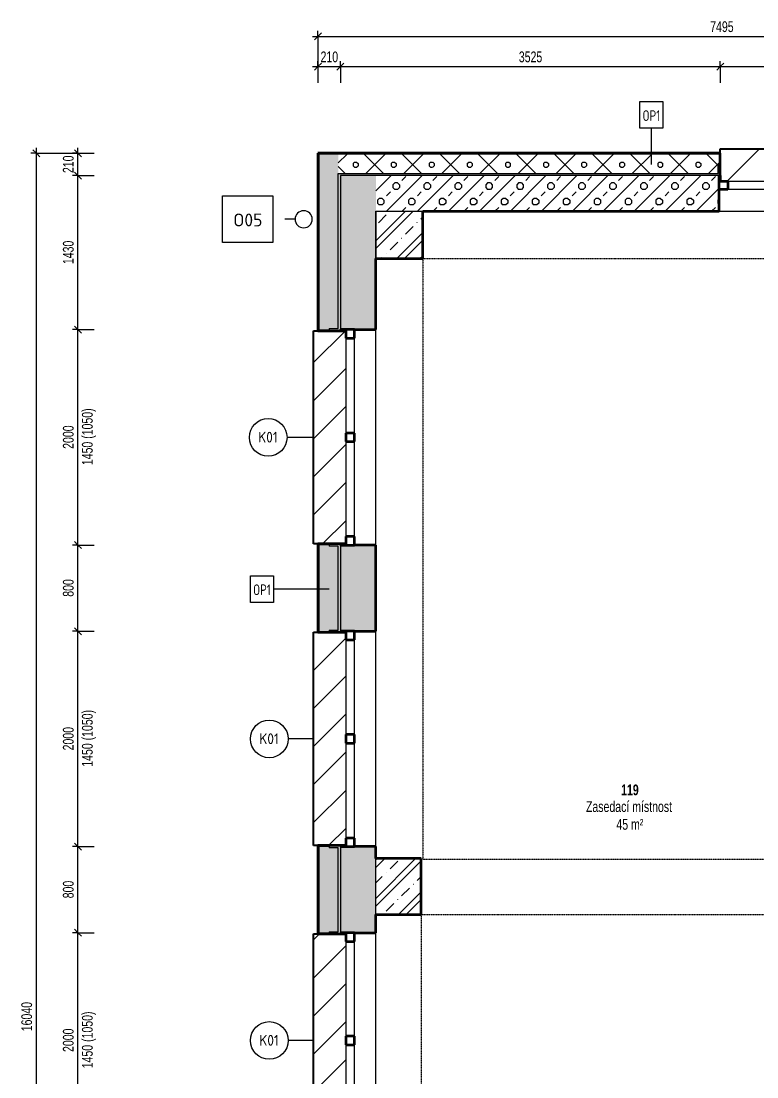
# Model space of a CAD drawing. Header units: millimetres. Extents: x -3281 to 232784, y -45352 to 20466.
# Drawn here: x -3281 to 3550, y -8470 to 1333 of the extents above; entities that cross this region are included whole.
import ezdxf

# ---------------------------------------------------------------- set-up
doc = ezdxf.new("R2010")
doc.units = ezdxf.units.MM
doc.linetypes.add('Dash dot dot', pattern=[5, 2, -1, 0, -1, 0, -1])
for name, color, linetype, lineweight in [('A-ANNO-DIMS', 211, 'Continuous', 9), ('A-ANNO-DIMS-50', 211, 'Continuous', 9), ('A-AREA-IDEN', 2, 'Continuous', 9), ('A-DETL', 90, 'Continuous', 13), ('A-DETL-THIN', 151, 'Continuous', 13), ('A-GENM', 13, 'Continuous', 13), ('A-GLAZ', 151, 'Continuous', 13), ('A-WALL', 113, 'Continuous', 13), ('A-WALL-IDEN', 211, 'Continuous', 9), ('E-POWR-CNDT-IDEN', 130, 'Continuous', 9), ('E-POWR-RISE', 130, 'Continuous', 13), ('Q-SPCQ', 91, 'Continuous', 13), ('Q-SPCQ-IDEN', 132, 'Continuous', 9)]:
    doc.layers.add(name, color=color, linetype=linetype, lineweight=lineweight)
doc.layers.add('A-WALL-PATT', color=111, linetype='Continuous')
doc.styles.add('Arial_1', font='arial.ttf', dxfattribs={"width": 0.7, "height": 100})
doc.styles.add('Arial_B', font='arialbd.ttf', dxfattribs={"width": 0.7, "height": 100})
doc.styles.add('ISOCPEUR', font='isocpeur.ttf', dxfattribs={"width": 0.75, "height": 100})
doc.styles.add('ISOCPEUR_1', font='isocpeur.ttf', dxfattribs={"width": 0.9, "height": 100})
doc.styles.add('ISOCPEUR_2', font='isocpeur.ttf', dxfattribs={"height": 119.0625})
doc.dimstyles.new('Vnitřní_-_průhledné_1', dxfattribs={"dimscale": 304.8, "dimtxt": 102.02594, "dimasz": 0.213255, "dimexe": 0.164042, "dimexo": 0.0625, "dimgap": 0.032808, "dimtad": 1, "dimdec": 0, "dimrnd": 5, "dimzin": 0, "dimdsep": 46, "dimtxsty": 'Arial_1', "dimblk1": 'OBLIQUE', "dimblk2": 'OBLIQUE', "dimsah": 1, "dimcen": 0.09, "dimdle": 0.164042, "dimazin": 0, "dimtfac": 1, "dimtdec": 4, "dimtix": 1, "dimtmove": 0, "dimatfit": 3, "dimfxl": 0.492126, "dimfxlon": 1, "dimtvp": 1, "dimtolj": 1, "dimtzin": 0, "dimarcsym": 2})
pattern_1 = [(45, (0, 0), (0.0007, 353.5527), []), (315, (0, 0), (353.552, 0), []), (270, (153.68, 9.56), (176.771, -176.771), [19.139, -334.416]), (270, (199.87, 9.56), (176.771, -176.771), [19.139, -334.416]), (0, (166.57, 23.1), (176.771, 176.771), [19.139, -334.416]), (0, (166.57, -23.1), (176.771, 176.771), [19.139, -334.416]), (45, (153.68, 9.56), (0.0007, 353.5527), [19.139, -230.861]), (45, (186.35, -23.1), (0.0007, 353.5527), [19.139, -230.861]), (315, (186.35, 23.1), (353.552, 0), [19.139, -230.861]), (315, (153.68, -9.56), (353.552, 0), [19.139, -230.861])]

# ---------------------------------------------------------------- blocks, each defined once
blk = doc.blocks.new('OKNO_2k_ - OKNO_2k_2000x1450-1963727-1NP_NÁVRH A')
at = {"layer": 'A-GLAZ'}
h = blk.add_hatch(dxfattribs=at)
h.set_pattern_fill('FP_93', color=256, style=0, pattern_type=2)
h.set_pattern_definition([(270, (2531.784, -152.193), (43.3, -75), [50, -100]), (330, (2531.784, -202.193), (86.6019, -0.0011), [50, -100]), (210, (2531.784, -202.193), (-43.3019, -74.9989), [50, -100])])
h.paths.add_polyline_path([(-1000, 115), (-990, 115), (-990, 166), (-1000, 166)])
h.paths.add_polyline_path([(990, 166), (990, 115), (1000, 115), (1000, 166)])
at = {"layer": 'A-GLAZ', "lineweight": 35}
for p, q in [((-990, 166), (-1000, 166)), ((-1000, 166), (-1000, 115)), ((-1000, 115), (-990, 115)), ((-1000, 115), (-1000, 35)), ((-920, 115), (-1000, 115)), ((-990, 115), (-990, 166)), ((-920, 35), (-920, 115)), ((40, 115), (-40, 115)), ((-40, 115), (-40, 35)), ((40, 35), (40, 115)), ((1000, 115), (920, 115)), ((920, 115), (920, 35)), ((990, 166), (990, 115)), ((1000, 166), (990, 166)), ((990, 115), (1000, 115)), ((1000, 115), (1000, 166)), ((1000, 35), (1000, 115)), ((-1000, 35), (-920, 35)), ((-40, 35), (40, 35)), ((920, 35), (1000, 35))]:
    blk.add_line(p, q, dxfattribs=at)
at = {"layer": 'A-GLAZ'}
for p, q in [((-40, 115), (-920, 115)), ((920, 115), (40, 115)), ((-920, 35), (-40, 35)), ((40, 35), (920, 35))]:
    blk.add_line(p, q, dxfattribs=at)
blk = doc.blocks.new('parapet s nosem_vnitní - parapet s nosem_vnitní-V36-1NP_NÁVRH A')
at = {"layer": 'A-GENM'}
blk.add_line((-1000, -200), (1000, -200), dxfattribs=at)
blk = doc.blocks.new('parapet_ext - parapet_ext-V37-1NP_NÁVRH A')
at = {"layer": 'Q-SPCQ'}
h = blk.add_hatch(dxfattribs=at)
h.set_pattern_fill('FP_94', color=11, style=0, pattern_type=2)
h.set_pattern_definition([(315, (2531.78, -267.2), (176.777, 176.777), [])])
h.paths.add_polyline_path([(-990, 0), (990, 0), (990, 300), (-990, 300), (-990, 50)])
at = {"layer": 'Q-SPCQ', "color": 21, "lineweight": 25}
for p, q in [((-990, 258), (-990, 300)), ((-990, 300), (990, 300)), ((990, 300), (990, 258))]:
    blk.add_line(p, q, dxfattribs=at)
blk = doc.blocks.new('OKNO_2k_ - OKNO_2k_2000x1450-V38-1NP_NÁVRH A')
at = {"layer": 'A-GLAZ'}
h = blk.add_hatch(dxfattribs=at)
h.set_pattern_fill('FP_95', color=256, style=0, pattern_type=2)
h.set_pattern_definition([(270, (5331.784, -152.193), (43.3, -75), [50, -100]), (330, (5331.784, -202.193), (86.6019, -0.0011), [50, -100]), (210, (5331.784, -202.193), (-43.3019, -74.9989), [50, -100])])
h.paths.add_polyline_path([(-1000, 115), (-990, 115), (-990, 166), (-1000, 166)])
h.paths.add_polyline_path([(990, 166), (990, 115), (1000, 115), (1000, 166)])
at = {"layer": 'A-GLAZ', "lineweight": 35}
for p, q in [((-990, 166), (-1000, 166)), ((-1000, 166), (-1000, 115)), ((-1000, 115), (-990, 115)), ((-1000, 115), (-1000, 35)), ((-920, 115), (-1000, 115)), ((-990, 115), (-990, 166)), ((-920, 35), (-920, 115)), ((40, 115), (-40, 115)), ((-40, 115), (-40, 35)), ((40, 35), (40, 115)), ((1000, 115), (920, 115)), ((920, 115), (920, 35)), ((990, 166), (990, 115)), ((1000, 166), (990, 166)), ((990, 115), (1000, 115)), ((1000, 115), (1000, 166)), ((1000, 35), (1000, 115)), ((-1000, 35), (-920, 35)), ((-40, 35), (40, 35)), ((920, 35), (1000, 35))]:
    blk.add_line(p, q, dxfattribs=at)
at = {"layer": 'A-GLAZ'}
for p, q in [((-40, 115), (-920, 115)), ((920, 115), (40, 115)), ((-920, 35), (-40, 35)), ((40, 35), (920, 35))]:
    blk.add_line(p, q, dxfattribs=at)
blk = doc.blocks.new('parapet_ext - parapet_ext-V39-1NP_NÁVRH A')
at = {"layer": 'Q-SPCQ'}
h = blk.add_hatch(dxfattribs=at)
h.set_pattern_fill('FP_96', color=11, style=0, pattern_type=2)
h.set_pattern_definition([(315, (5331.78, -267.2), (176.777, 176.777), [])])
h.paths.add_polyline_path([(-990, 0), (990, 0), (990, 300), (-990, 300), (-990, 50)])
at = {"layer": 'Q-SPCQ', "color": 21, "lineweight": 25}
for p, q in [((-990, 258), (-990, 300)), ((-990, 300), (990, 300)), ((990, 300), (990, 258))]:
    blk.add_line(p, q, dxfattribs=at)
blk = doc.blocks.new('OKNO_2k_ - OKNO_2k_2000x1450-V40-1NP_NÁVRH A')
at = {"layer": 'A-GLAZ'}
h = blk.add_hatch(dxfattribs=at)
h.set_pattern_fill('FP_97', color=256, style=0, pattern_type=2)
h.set_pattern_definition([(270, (8131.784, -152.193), (43.3, -75), [50, -100]), (330, (8131.784, -202.193), (86.6019, -0.0011), [50, -100]), (210, (8131.784, -202.193), (-43.3019, -74.9989), [50, -100])])
h.paths.add_polyline_path([(-1000, 166), (-1000, 115), (-990, 115), (-990, 166)])
h.paths.add_polyline_path([(990, 115), (1000, 115), (1000, 166), (990, 166)])
at = {"layer": 'A-GLAZ', "lineweight": 35}
for p, q in [((-990, 166), (-1000, 166)), ((-1000, 166), (-1000, 115)), ((-1000, 115), (-990, 115)), ((-1000, 115), (-1000, 35)), ((-920, 115), (-1000, 115)), ((-990, 115), (-990, 166)), ((-920, 35), (-920, 115)), ((40, 115), (-40, 115)), ((-40, 115), (-40, 35)), ((40, 35), (40, 115)), ((1000, 115), (920, 115)), ((920, 115), (920, 35)), ((990, 166), (990, 115)), ((1000, 166), (990, 166)), ((990, 115), (1000, 115)), ((1000, 115), (1000, 166)), ((1000, 35), (1000, 115)), ((-1000, 35), (-920, 35)), ((-40, 35), (40, 35)), ((920, 35), (1000, 35))]:
    blk.add_line(p, q, dxfattribs=at)
at = {"layer": 'A-GLAZ'}
for p, q in [((-40, 115), (-920, 115)), ((920, 115), (40, 115)), ((-920, 35), (-40, 35)), ((40, 35), (920, 35))]:
    blk.add_line(p, q, dxfattribs=at)
blk = doc.blocks.new('parapet_ext - parapet_ext-V41-1NP_NÁVRH A')
at = {"layer": 'Q-SPCQ'}
h = blk.add_hatch(dxfattribs=at)
h.set_pattern_fill('FP_98', color=11, style=0, pattern_type=2)
h.set_pattern_definition([(315, (8131.78, -267.2), (176.777, 176.777), [])])
h.paths.add_polyline_path([(-990, 0), (990, 0), (990, 300), (-990, 300), (-990, 50)])
at = {"layer": 'Q-SPCQ', "color": 21, "lineweight": 25}
for p, q in [((-990, 258), (-990, 300)), ((-990, 300), (990, 300)), ((990, 300), (990, 258))]:
    blk.add_line(p, q, dxfattribs=at)
blk = doc.blocks.new('OKNO_2k_ - OKNO_2k_2000x1440-1963729-1NP_NÁVRH A')
at = {"layer": 'A-GLAZ'}
h = blk.add_hatch(dxfattribs=at)
h.set_pattern_fill('FP_100', color=256, style=0, pattern_type=2)
h.set_pattern_definition([(180, (4199.984, -266.784), (-75, -43.3), [50, -100]), (240, (4149.984, -266.784), (-0.0011, -86.6019), [50, -100]), (120, (4149.984, -266.784), (-74.9989, 43.3019), [50, -100])])
h.paths.add_polyline_path([(1000, -115), (990, -115), (990, -166), (1000, -166)])
h.paths.add_polyline_path([(-990, -115), (-1000, -115), (-1000, -166), (-990, -166)])
at = {"layer": 'A-GLAZ', "lineweight": 35}
for p, q in [((-1000, -35), (-920, -35)), ((-1000, -115), (-1000, -35)), ((-920, -35), (-920, -115)), ((-40, -35), (40, -35)), ((-40, -115), (-40, -35)), ((40, -35), (40, -115)), ((920, -35), (1000, -35)), ((920, -115), (920, -35)), ((1000, -35), (1000, -115)), ((-1000, -115), (-990, -115)), ((-1000, -166), (-1000, -115)), ((-920, -115), (-1000, -115)), ((-990, -166), (-1000, -166)), ((-990, -115), (-990, -166)), ((40, -115), (-40, -115)), ((1000, -115), (920, -115)), ((990, -115), (1000, -115)), ((990, -166), (990, -115)), ((1000, -166), (990, -166)), ((1000, -115), (1000, -166))]:
    blk.add_line(p, q, dxfattribs=at)
at = {"layer": 'A-GLAZ'}
for p, q in [((-920, -35), (-40, -35)), ((40, -35), (920, -35)), ((-40, -115), (-920, -115)), ((920, -115), (40, -115))]:
    blk.add_line(p, q, dxfattribs=at)
blk = doc.blocks.new('parapet s nosem_vnitní - parapet s nosem_vnitní-1280325-1NP_NÁVRH A')
at = {"layer": 'A-GENM'}
blk.add_line((1000, 200), (-1000, 200), dxfattribs=at)
blk = doc.blocks.new('parapet_ext - parapet_ext-1802073-1NP_NÁVRH A')
at = {"layer": 'Q-SPCQ'}
h = blk.add_hatch(dxfattribs=at)
h.set_pattern_fill('FP_101', color=11, style=0, pattern_type=2)
h.set_pattern_definition([(225, (4199.98, -151.78), (176.777, -176.777), [])])
h.paths.add_polyline_path([(-920, 0), (-990, 0), (-990, -300), (990, -300), (990, 0), (-686, 0)])
at = {"layer": 'Q-SPCQ', "color": 21, "lineweight": 25}
for p, q in [((-990, -300), (-990, -258)), ((990, -258), (990, -300)), ((990, -300), (-990, -300))]:
    blk.add_line(p, q, dxfattribs=at)
blk = doc.blocks.new('DIMBLOCK57-1NP_NÁVRH A')
at = {"layer": 'A-ANNO-DIMS-50'}
for p, q in [((-2753.5, -7131.8), (-2803.5, -7131.8)), ((-2753.5, -9131.8), (-2753.5, -7131.8)), ((-2753.5, -7131.8), (-2603.5, -7131.8)), ((-2753.5, -9131.8), (-2803.5, -9131.8)), ((-2753.5, -9131.8), (-2603.5, -9131.8))]:
    blk.add_line(p, q, dxfattribs=at)
at = {"layer": 'A-ANNO-DIMS-50', "lineweight": 18}
for p, q in [((-2753.5, -7131.8), (-2786, -7099.3)), ((-2753.5, -7131.8), (-2721, -7164.3)), ((-2753.5, -9131.8), (-2786, -9099.3)), ((-2753.5, -9131.8), (-2721, -9164.3))]:
    blk.add_line(p, q, dxfattribs=at)
at = {"layer": 'A-ANNO-DIMS-50', "color": 0, "char_height": 100, "attachment_point": 1, "rotation": 90, "line_spacing_factor": 0.941778, "style": 'Arial_1'}
for s, insert, width in [('1450 (1050)', (-2716.4, -8390), 619.69), ('2000', (-2893.4, -8238.5), 256.164)]:
    blk.add_mtext(s, dxfattribs=dict(at, insert=insert, width=width))
blk = doc.blocks.new('_Oblique')
at = {"color": 0, "linetype": 'ByBlock', "lineweight": -2}
blk.add_line((-0.5, -0.5), (0.5, 0.5), dxfattribs=at)
blk = doc.blocks.new('DIMBLOCK58-1NP_NÁVRH A')
at = {"layer": 'A-ANNO-DIMS-50'}
for p, q in [((-2753.5, -6331.8), (-2803.5, -6331.8)), ((-2753.5, -7131.8), (-2753.5, -6331.8)), ((-2753.5, -6331.8), (-2603.5, -6331.8)), ((-2753.5, -7131.8), (-2803.5, -7131.8)), ((-2753.5, -7131.8), (-2603.5, -7131.8))]:
    blk.add_line(p, q, dxfattribs=at)
at = {"layer": 'A-ANNO-DIMS-50', "lineweight": 18}
for p, q in [((-2753.5, -6331.8), (-2786, -6299.3)), ((-2753.5, -6331.8), (-2721, -6364.3)), ((-2753.5, -7131.8), (-2786, -7099.3)), ((-2753.5, -7131.8), (-2721, -7164.3))]:
    blk.add_line(p, q, dxfattribs=at)
at = {"layer": 'A-ANNO-DIMS-50', "color": 0, "insert": (-2893.4, -6811.8), "char_height": 100, "width": 192.123, "attachment_point": 1, "rotation": 90, "line_spacing_factor": 0.941778, "style": 'Arial_1'}
blk.add_mtext('800', dxfattribs=at)
blk = doc.blocks.new('DIMBLOCK59-1NP_NÁVRH A')
at = {"layer": 'A-ANNO-DIMS-50', "lineweight": 18}
for p, q in [((-2753.5, -4331.8), (-2786, -4299.3)), ((-2753.5, -4331.8), (-2721, -4364.3)), ((-2753.5, -6331.8), (-2786, -6299.3)), ((-2753.5, -6331.8), (-2721, -6364.3))]:
    blk.add_line(p, q, dxfattribs=at)
at = {"layer": 'A-ANNO-DIMS-50'}
for p, q in [((-2753.5, -4331.8), (-2803.5, -4331.8)), ((-2753.5, -6331.8), (-2753.5, -4331.8)), ((-2753.5, -4331.8), (-2603.5, -4331.8)), ((-2753.5, -6331.8), (-2803.5, -6331.8)), ((-2753.5, -6331.8), (-2603.5, -6331.8))]:
    blk.add_line(p, q, dxfattribs=at)
at = {"layer": 'A-ANNO-DIMS-50', "color": 0, "char_height": 100, "attachment_point": 1, "rotation": 90, "line_spacing_factor": 0.941778, "style": 'Arial_1'}
for s, insert, width in [('1450 (1050)', (-2716.4, -5590), 619.69), ('2000', (-2893.4, -5438.5), 256.164)]:
    blk.add_mtext(s, dxfattribs=dict(at, insert=insert, width=width))
blk = doc.blocks.new('DIMBLOCK60-1NP_NÁVRH A')
at = {"layer": 'A-ANNO-DIMS-50', "lineweight": 18}
for p, q in [((-2753.5, -3531.8), (-2786, -3499.3)), ((-2753.5, -3531.8), (-2721, -3564.3)), ((-2753.5, -4331.8), (-2786, -4299.3)), ((-2753.5, -4331.8), (-2721, -4364.3))]:
    blk.add_line(p, q, dxfattribs=at)
at = {"layer": 'A-ANNO-DIMS-50'}
for p, q in [((-2753.5, -3531.8), (-2803.5, -3531.8)), ((-2753.5, -4331.8), (-2753.5, -3531.8)), ((-2753.5, -3531.8), (-2603.5, -3531.8)), ((-2753.5, -4331.8), (-2803.5, -4331.8)), ((-2753.5, -4331.8), (-2603.5, -4331.8))]:
    blk.add_line(p, q, dxfattribs=at)
at = {"layer": 'A-ANNO-DIMS-50', "color": 0, "insert": (-2893.4, -4011.8), "char_height": 100, "width": 192.123, "attachment_point": 1, "rotation": 90, "line_spacing_factor": 0.941778, "style": 'Arial_1'}
blk.add_mtext('800', dxfattribs=at)
blk = doc.blocks.new('DIMBLOCK61-1NP_NÁVRH A')
at = {"layer": 'A-ANNO-DIMS-50'}
for p, q in [((-2753.5, -1531.8), (-2803.5, -1531.8)), ((-2753.5, -3531.8), (-2753.5, -1531.8)), ((-2753.5, -1531.8), (-2603.5, -1531.8)), ((-2753.5, -3531.8), (-2803.5, -3531.8)), ((-2753.5, -3531.8), (-2603.5, -3531.8))]:
    blk.add_line(p, q, dxfattribs=at)
at = {"layer": 'A-ANNO-DIMS-50', "lineweight": 18}
for p, q in [((-2753.5, -1531.8), (-2786, -1499.3)), ((-2753.5, -1531.8), (-2721, -1564.3)), ((-2753.5, -3531.8), (-2786, -3499.3)), ((-2753.5, -3531.8), (-2721, -3564.3))]:
    blk.add_line(p, q, dxfattribs=at)
at = {"layer": 'A-ANNO-DIMS-50', "color": 0, "char_height": 100, "attachment_point": 1, "rotation": 90, "line_spacing_factor": 0.941778, "style": 'Arial_1'}
for s, insert, width in [('1450 (1050)', (-2716.4, -2790), 619.69), ('2000', (-2893.4, -2638.5), 256.164)]:
    blk.add_mtext(s, dxfattribs=dict(at, insert=insert, width=width))
blk = doc.blocks.new('DIMBLOCK62-1NP_NÁVRH A')
at = {"layer": 'A-ANNO-DIMS-50', "lineweight": 18}
for p, q in [((-2753.5, -101.8), (-2786, -69.3)), ((-2753.5, -101.8), (-2721, -134.3)), ((-2753.5, -1531.8), (-2786, -1499.3)), ((-2753.5, -1531.8), (-2721, -1564.3))]:
    blk.add_line(p, q, dxfattribs=at)
at = {"layer": 'A-ANNO-DIMS-50'}
for p, q in [((-2753.5, -101.8), (-2803.5, -101.8)), ((-2753.5, -1531.8), (-2753.5, -101.8)), ((-2753.5, -101.8), (-2603.5, -101.8)), ((-2753.5, -1531.8), (-2803.5, -1531.8)), ((-2753.5, -1531.8), (-2603.5, -1531.8))]:
    blk.add_line(p, q, dxfattribs=at)
at = {"layer": 'A-ANNO-DIMS-50', "color": 0, "insert": (-2893.4, -923.5), "char_height": 100, "width": 256.164, "attachment_point": 1, "rotation": 90, "line_spacing_factor": 0.941778, "style": 'Arial_1'}
blk.add_mtext('1430', dxfattribs=at)
blk = doc.blocks.new('DIMBLOCK63-1NP_NÁVRH A')
at = {"layer": 'A-ANNO-DIMS-50'}
for p, q in [((-2753.5, 106.2), (-2803.5, 106.2)), ((-2753.5, -101.8), (-2753.5, 156.2)), ((-2753.5, 106.2), (-2603.5, 106.2)), ((-2753.5, -101.8), (-2803.5, -101.8)), ((-2753.5, -101.8), (-2603.5, -101.8))]:
    blk.add_line(p, q, dxfattribs=at)
at = {"layer": 'A-ANNO-DIMS-50', "lineweight": 18}
for p, q in [((-2753.5, 106.2), (-2786, 138.7)), ((-2753.5, 106.2), (-2721, 73.7)), ((-2753.5, -101.8), (-2786, -69.3)), ((-2753.5, -101.8), (-2721, -134.3))]:
    blk.add_line(p, q, dxfattribs=at)
at = {"layer": 'A-ANNO-DIMS-50', "color": 0, "insert": (-2893.4, -77.8), "char_height": 100, "width": 192.123, "attachment_point": 1, "rotation": 90, "line_spacing_factor": 0.941778, "style": 'Arial_1'}
blk.add_mtext('210', dxfattribs=at)
blk = doc.blocks.new('DIMBLOCK132-1NP_NÁVRH A')
at = {"layer": 'A-ANNO-DIMS-50'}
for p, q in [((-575.2, 1191.6), (7020.8, 1191.6)), ((-525.2, 1191.6), (-525.2, 1241.6)), ((-525.2, 1191.6), (-525.2, 915.9)), ((6970.8, 1191.6), (6970.8, 1241.6)), ((6970.8, 1191.6), (6970.8, 966.1))]:
    blk.add_line(p, q, dxfattribs=at)
at = {"layer": 'A-ANNO-DIMS-50', "lineweight": 18}
for p, q in [((-525.2, 1191.6), (-557.7, 1159.1)), ((-525.2, 1191.6), (-492.7, 1224.1)), ((6970.8, 1191.6), (6938.3, 1159.1)), ((6970.8, 1191.6), (7003.3, 1224.1))]:
    blk.add_line(p, q, dxfattribs=at)
at = {"layer": 'A-ANNO-DIMS-50', "color": 0, "insert": (3116.1, 1331.4), "char_height": 100, "width": 256.164, "attachment_point": 1, "line_spacing_factor": 0.941778, "style": 'Arial_1'}
blk.add_mtext('7495', dxfattribs=at)
blk = doc.blocks.new('DIMBLOCK133-1NP_NÁVRH A')
at = {"layer": 'A-ANNO-DIMS-50'}
for p, q in [((-3139.7, 106.2), (-3189.7, 106.2)), ((-3139.7, -15982), (-3139.7, 156.2)), ((-3139.7, 106.2), (-2760.6, 106.2)), ((-3139.7, -15932), (-3189.7, -15932)), ((-3139.7, -15932), (-2989.7, -15932))]:
    blk.add_line(p, q, dxfattribs=at)
at = {"layer": 'A-ANNO-DIMS-50', "lineweight": 18}
for p, q in [((-3139.7, 106.2), (-3172.2, 138.7)), ((-3139.7, 106.2), (-3107.2, 73.7)), ((-3139.7, -15932), (-3172.2, -15899.5)), ((-3139.7, -15932), (-3107.2, -15964.5))]:
    blk.add_line(p, q, dxfattribs=at)
at = {"layer": 'A-ANNO-DIMS-50', "color": 0, "insert": (-3279.5, -8046.3), "char_height": 100, "width": 320.204, "attachment_point": 1, "rotation": 90, "line_spacing_factor": 0.941778, "style": 'Arial_1'}
blk.add_mtext('16040', dxfattribs=at)
blk = doc.blocks.new('DIMBLOCK167-1NP_NÁVRH A')
at = {"layer": 'A-ANNO-DIMS-50'}
for p, q in [((-575.2, 911.2), (-317.2, 911.2)), ((-525.2, 911.2), (-525.2, 961.2)), ((-525.2, 911.2), (-525.2, 761.2)), ((-317.2, 911.2), (-317.2, 961.2)), ((-317.2, 911.2), (-317.2, 761.2))]:
    blk.add_line(p, q, dxfattribs=at)
at = {"layer": 'A-ANNO-DIMS-50', "lineweight": 18}
for p, q in [((-525.2, 911.2), (-557.7, 878.7)), ((-525.2, 911.2), (-492.7, 943.7)), ((-317.2, 911.2), (-349.7, 878.7)), ((-317.2, 911.2), (-284.7, 943.7))]:
    blk.add_line(p, q, dxfattribs=at)
at = {"layer": 'A-ANNO-DIMS-50', "color": 0, "insert": (-501.2, 1051), "char_height": 100, "width": 192.123, "attachment_point": 1, "line_spacing_factor": 0.941778, "style": 'Arial_1'}
blk.add_mtext('210', dxfattribs=at)
blk = doc.blocks.new('DIMBLOCK168-1NP_NÁVRH A')
at = {"layer": 'A-ANNO-DIMS-50', "lineweight": 18}
for p, q in [((-317.2, 911.2), (-349.7, 878.7)), ((-317.2, 911.2), (-284.7, 943.7)), ((3210, 911.2), (3177.5, 878.7)), ((3210, 911.2), (3242.5, 943.7))]:
    blk.add_line(p, q, dxfattribs=at)
at = {"layer": 'A-ANNO-DIMS-50'}
for p, q in [((-317.2, 911.2), (-317.2, 961.2)), ((-317.2, 911.2), (3210, 911.2)), ((-317.2, 911.2), (-317.2, 761.2)), ((3210, 911.2), (3210, 961.2)), ((3210, 911.2), (3210, 761.2))]:
    blk.add_line(p, q, dxfattribs=at)
at = {"layer": 'A-ANNO-DIMS-50', "color": 0, "insert": (1339.7, 1051), "char_height": 100, "width": 256.164, "attachment_point": 1, "line_spacing_factor": 0.941778, "style": 'Arial_1'}
blk.add_mtext('3525', dxfattribs=at)
blk = doc.blocks.new('DIMBLOCK169-1NP_NÁVRH A')
at = {"layer": 'A-ANNO-DIMS-50', "lineweight": 18}
for p, q in [((3210, 911.2), (3177.5, 878.7)), ((3210, 911.2), (3242.5, 943.7)), ((5190, 911.2), (5157.5, 878.7)), ((5190, 911.2), (5222.5, 943.7))]:
    blk.add_line(p, q, dxfattribs=at)
at = {"layer": 'A-ANNO-DIMS-50'}
for p, q in [((3210, 911.2), (3210, 961.2)), ((3210, 911.2), (5190, 911.2)), ((3210, 911.2), (3210, 761.2)), ((5190, 911.2), (5190, 961.2)), ((5190, 911.2), (5190, 761.2))]:
    blk.add_line(p, q, dxfattribs=at)
at = {"layer": 'A-ANNO-DIMS-50', "color": 0, "char_height": 100, "attachment_point": 1, "line_spacing_factor": 0.941778, "style": 'Arial_1'}
for s, insert, width in [('1980', (4093.2, 1051), 256.164), ('1440 (1050)', (3941.8, 874.1), 619.69)]:
    blk.add_mtext(s, dxfattribs=dict(at, insert=insert, width=width))
blk = doc.blocks.new('Popiska speciální vybavení - Popiska okna_Bublina-1426311-1NP_NÁVRH A')
at = {"layer": 'Q-SPCQ-IDEN'}
blk.add_circle((0, 0), 3.5, dxfattribs=at)

msp = doc.modelspace()

# ---------------------------------------------------------------- hatches: boundary and pattern name
at = {"layer": 'A-WALL-PATT', "lineweight": 13}
h = msp.add_hatch(dxfattribs=at)
h.set_pattern_fill('FP_12', color=11, style=0, pattern_type=2)
h.set_pattern_definition(pattern_1)
h.paths.add_polyline_path([(-517.2, -15940), (-337.2, -15940), (-337.2, -15471.8), (-338.2, -15471.8), (-338.2, -15451.8), (-421.2, -15451.8), (-421.2, -15439.8), (-517.2, -15439.8), (-517.2, -15935)])
h.paths.add_polyline_path([(-421.2, -14368.8), (-421.2, -14356.8), (-338.2, -14356.8), (-338.2, -14331.8), (-337.2, -14331.8), (-337.2, -13966.8), (-421.2, -13966.8), (-421.2, -13954.8), (-517.2, -13954.8), (-517.2, -14368.8)])
h.paths.add_polyline_path([(-421.2, -9958.8), (-421.2, -9946.8), (-337.2, -9946.8), (-337.2, -9141.8), (-421.2, -9141.8), (-421.2, -9129.8), (-517.2, -9129.8), (-517.2, -9958.8)])
h.paths.add_polyline_path([(-517.2, -7133.8), (-421.2, -7133.8), (-421.2, -7121.8), (-337.2, -7121.8), (-337.2, -6341.8), (-421.2, -6341.8), (-421.2, -6329.8), (-517.2, -6329.8), (-517.2, -6622.9)])
h.paths.add_polyline_path([(-517.2, -4333.8), (-421.2, -4333.8), (-421.2, -4321.8), (-337.2, -4321.8), (-337.2, -3541.8), (-421.2, -3541.8), (-421.2, -3529.8), (-517.2, -3529.8), (-517.2, -3930.4)])
h.paths.add_polyline_path([(-421.2, -1533.8), (-421.2, -1521.8), (-337.2, -1521.8), (-337.2, 98.2), (-517.2, 98.2), (-517.2, -1533.8)])
h = msp.add_hatch(dxfattribs=at)
h.set_pattern_fill('FP_12', color=11, style=0, pattern_type=2)
h.set_pattern_definition(pattern_1)
h.paths.add_polyline_path([(6782.8, -81.8), (6782.8, 98.2), (5198, 98.2), (5198, 2.2), (5210, 2.2), (5210, -81.8), (6762.8, -81.8)])
h.paths.add_polyline_path([(3190, -81.8), (3190, 2.2), (3202, 2.2), (3202, 98.2), (-337.2, 98.2), (-337.2, -81.8), (2310.6, -81.8)])
at = {"layer": 'A-WALL-PATT'}
h = msp.add_hatch(color=11, dxfattribs=at)
h.paths.add_polyline_path([(5210, -101.8), (6762.8, -101.8), (6762.8, -81.8), (5210, -81.8), (5210, 2.2), (5190, 2.2), (5190, -100.8), (5200, -100.8), (5200, -101.8)])
h.paths.add_polyline_path([(3190, -101.8), (3200, -101.8), (3200, -100.8), (3210, -100.8), (3210, 2.2), (3190, 2.2), (3190, -81.8), (-317.2, -81.8), (-317.2, -101.8), (2310.6, -101.8)])
h = msp.add_hatch(color=11, dxfattribs=at)
h.paths.add_polyline_path([(-317.2, -16120), (-317.2, -15451.8), (-318.2, -15451.8), (-318.2, -15431.8), (-421.2, -15431.8), (-421.2, -15451.8), (-338.2, -15451.8), (-338.2, -15471.8), (-337.2, -15471.8), (-337.2, -16120)])
h.paths.add_polyline_path([(-318.2, -14376.8), (-318.2, -14351.8), (-317.2, -14351.8), (-317.2, -13956.8), (-318.2, -13956.8), (-318.2, -13946.8), (-421.2, -13946.8), (-421.2, -13966.8), (-337.2, -13966.8), (-337.2, -14331.8), (-338.2, -14331.8), (-338.2, -14356.8), (-421.2, -14356.8), (-421.2, -14376.8), (-338.2, -14376.8)])
h.paths.add_polyline_path([(-337.2, -9966.8), (-318.2, -9966.8), (-318.2, -9956.8), (-317.2, -9956.8), (-317.2, -9131.8), (-318.2, -9131.8), (-318.2, -9121.8), (-421.2, -9121.8), (-421.2, -9141.8), (-337.2, -9141.8), (-337.2, -9946.8), (-421.2, -9946.8), (-421.2, -9966.8)])
h.paths.add_polyline_path([(-421.2, -7141.8), (-318.2, -7141.8), (-318.2, -7131.8), (-317.2, -7131.8), (-317.4, -6331.8), (-318.2, -6331.8), (-318.2, -6321.8), (-421.2, -6321.8), (-421.2, -6341.8), (-337.2, -6341.8), (-337.2, -7121.8), (-421.2, -7121.8), (-421.2, -7138.8)])
h.paths.add_polyline_path([(-421.2, -4341.8), (-318.2, -4341.8), (-318.2, -4331.8), (-317.2, -4331.8), (-317.4, -3531.8), (-318.2, -3531.8), (-318.2, -3521.8), (-421.2, -3521.8), (-421.2, -3541.8), (-337.2, -3541.8), (-337.2, -4321.8), (-421.2, -4321.8), (-421.2, -4338.8)])
h.paths.add_polyline_path([(-421.2, -1541.8), (-318.2, -1541.8), (-318.2, -1531.8), (-317.2, -1531.8), (-317.2, -81.8), (-337.2, -81.8), (-337.2, -1521.8), (-421.2, -1521.8), (-421.2, -1538.8)])
at = {"layer": 'A-WALL-PATT', "lineweight": 13}
h = msp.add_hatch(dxfattribs=at)
h.set_pattern_fill('FP_1', color=256, angle=-135, style=0, pattern_type=2)
h.set_pattern_definition([(315, (-317.2, -8187.73), (143.684, 143.684), []), (270, (-249.89, -8416.68), (143.684, -143.684), [25.4, -261.968]), (315, (-249.89, -8442.08), (143.684, 143.684), [25.4, -177.8]), (360, (-231.93, -8460.04), (143.684, 143.684), [25.4, -261.968]), (45, (-206.53, -8460.04), (-143.684, 143.684), [25.4, -177.8]), (270, (-188.57, -8416.68), (143.684, -143.684), [25.4, -261.968]), (315, (-206.53, -8398.72), (143.684, 143.684), [25.4, -177.8]), (360, (-231.93, -8398.72), (143.684, 143.684), [25.4, -261.968]), (45, (-249.89, -8416.68), (-143.684, 143.684), [25.4, -177.8]), (315, (-165.35, -8483.26), (143.684, 143.684), [50.8, -152.4])])
h.paths.add_polyline_path([(-317.2, -16130), (12.8, -16130), (12.8, -15451.8), (-317.2, -15451.8), (-317.2, -16120)])
h.paths.add_polyline_path([(-317.2, -14351.8), (12.8, -14351.8), (12.8, -13956.8), (-317.2, -13956.8), (-317.2, -14261)])
h.paths.add_polyline_path([(-317.2, -9956.8), (12.8, -9956.8), (12.8, -9131.8), (-317.2, -9131.8), (-317.2, -9908.2)])
h.paths.add_polyline_path([(12.8, -7131.8), (12.8, -6331.8), (-317.2, -6331.8), (-317.2, -7131.8), (-187.2, -7131.8)])
h.paths.add_polyline_path([(-317.2, -4331.8), (12.8, -4331.8), (12.8, -3531.8), (-317.2, -3531.8), (-317.2, -3930.4)])
h.paths.add_polyline_path([(-187.2, -1531.8), (12.8, -1531.8), (12.8, -101.8), (-317.2, -101.8), (-317.2, -1531.8), (-264.7, -1531.8)])
h = msp.add_hatch(dxfattribs=at)
h.set_pattern_fill('FP_2', color=256, angle=-135, style=0, pattern_type=2)
h.set_pattern_definition([(225, (3315.97, -101.78), (143.684, -143.684), []), (180, (3087.02, -169.09), (-143.684, -143.684), [25.4, -261.968]), (225, (3061.62, -169.09), (143.684, -143.684), [25.4, -177.8]), (270, (3043.66, -187.05), (143.684, -143.684), [25.4, -261.968]), (315, (3043.66, -212.45), (143.684, 143.684), [25.4, -177.8]), (180, (3087.02, -230.41), (-143.684, -143.684), [25.4, -261.968]), (225, (3104.98, -212.45), (143.684, -143.684), [25.4, -177.8]), (270, (3104.98, -187.05), (143.684, -143.684), [25.4, -261.968]), (315, (3087.02, -169.09), (143.684, 143.684), [25.4, -177.8]), (225, (3020.44, -253.63), (143.684, -143.684), [50.8, -152.4])])
h.paths.add_polyline_path([(6762.8, -431.8), (6762.8, -101.8), (5200, -101.8), (5200, -431.8), (6432.8, -431.8)])
h.paths.add_polyline_path([(12.8, -431.8), (3200, -431.8), (3200, -101.8), (12.8, -101.8), (12.8, -151.8)])
h = msp.add_hatch(dxfattribs=at)
h.set_pattern_fill('FP_10', color=256, angle=225, style=0, pattern_type=2)
h.set_pattern_definition([(45, (0, 0), (-179.605, 179.605), []), (45, (71.84, 6e-12), (-179.605, 179.605), []), (45, (215.53, 2e-11), (-107.76, 251.45), [101.6, -50.8, 1.676, -49.124])])
h.paths.add_polyline_path([(12.8, -871.8), (447.8, -871.8), (447.8, -431.8), (12.8, -431.8), (12.8, -564.7)])
h = msp.add_hatch(dxfattribs=at)
h.set_pattern_fill('FP_33', color=256, angle=-135, style=0, pattern_type=2)
h.set_pattern_definition([(45, (0, 0), (-179.605, 179.605), []), (45, (71.84, 6e-12), (-179.605, 179.605), []), (45, (215.53, 2e-11), (-107.763, 251.447), [101.6, -50.8, 1.676, -49.124])])
h.paths.add_polyline_path([(12.8, -6443.2), (12.8, -6963.2), (432.8, -6963.2), (432.8, -6443.2)])

# ---------------------------------------------------------------- linework, layer by layer
at = {"layer": 'A-DETL', "linetype": 'Dash dot dot'}
for p, q in [((447.8, -871.8), (5900, -871.8)), ((447.8, -871.8), (447.8, -6451.2)), ((4597.2, -6451.2), (447.8, -6451.2)), ((432.8, -6963.2), (4598.8, -6963.2)), ((432.8, -6963.2), (432.8, -9235))]:
    msp.add_line(p, q, dxfattribs=at)
at = {"layer": 'A-DETL-THIN'}
for p, q in [((12.8, -871.8), (12.8, -431.8)), ((12.8, -431.8), (447.8, -431.8)), ((12.8, -6963.2), (12.8, -6443.2))]:
    msp.add_line(p, q, dxfattribs=at)
at = {"layer": 'A-WALL', "color": 10, "lineweight": 35}
for p, q in [((-525.2, 106.2), (-525.2, -1541.8)), ((3210, 106.2), (-525.2, 106.2)), ((3210, -100.8), (3210, 106.2)), ((-525.2, -1541.8), (-318.2, -1541.8)), ((-318.2, -3521.8), (-525.2, -3521.8)), ((-525.2, -3521.8), (-525.2, -4341.8)), ((-525.2, -4341.8), (-318.2, -4341.8)), ((-318.2, -6321.8), (-525.2, -6321.8)), ((-525.2, -6321.8), (-525.2, -7141.8)), ((-525.2, -7141.8), (-318.2, -7141.8))]:
    msp.add_line(p, q, dxfattribs=at)
at = {"layer": 'A-WALL', "color": 1}
for p, q in [((-522.2, 103.2), (-522.2, -1538.8)), ((3207, 103.2), (-522.2, 103.2)), ((-517.2, 98.2), (-517.2, -1533.8)), ((3202, 98.2), (-517.2, 98.2)), ((3202, 2.2), (3202, 98.2)), ((3207, 2.2), (3207, 103.2)), ((3210, 2.2), (3190, 2.2)), ((3190, -81.8), (3190, 2.2)), ((-337.2, -1521.8), (-337.2, -81.8)), ((-337.2, -81.8), (3190, -81.8)), ((-522.2, -1538.8), (-421.2, -1538.8)), ((-517.2, -1533.8), (-421.2, -1533.8)), ((-421.2, -1521.8), (-337.2, -1521.8)), ((-421.2, -1521.8), (-421.2, -1541.8)), ((-522.2, -3524.8), (-522.2, -4338.8)), ((-421.2, -3524.8), (-522.2, -3524.8)), ((-421.2, -3521.8), (-421.2, -3541.8)), ((-517.2, -3529.8), (-517.2, -4333.8)), ((-421.2, -3529.8), (-517.2, -3529.8)), ((-337.2, -3541.8), (-421.2, -3541.8)), ((-337.2, -4321.8), (-337.2, -3541.8)), ((-522.2, -4338.8), (-421.2, -4338.8)), ((-517.2, -4333.8), (-421.2, -4333.8)), ((-421.2, -4321.8), (-421.2, -4341.8)), ((-421.2, -4321.8), (-337.2, -4321.8)), ((-522.2, -6324.8), (-522.2, -7138.8)), ((-421.2, -6324.8), (-522.2, -6324.8)), ((-517.2, -6329.8), (-517.2, -7133.8)), ((-421.2, -6329.8), (-517.2, -6329.8)), ((-421.2, -6321.8), (-421.2, -6341.8)), ((-337.2, -6341.8), (-421.2, -6341.8)), ((-337.2, -7121.8), (-337.2, -6341.8)), ((-522.2, -7138.8), (-421.2, -7138.8)), ((-517.2, -7133.8), (-421.2, -7133.8)), ((-421.2, -7121.8), (-421.2, -7141.8)), ((-421.2, -7121.8), (-337.2, -7121.8))]:
    msp.add_line(p, q, dxfattribs=at)
at = {"layer": 'A-WALL'}
for p, q in [((-317.2, -101.8), (-317.2, -1531.8)), ((3200, -101.8), (-317.2, -101.8)), ((12.8, -431.8), (447.8, -431.8)), ((12.8, -431.8), (12.8, -871.8)), ((-317.2, -3531.8), (-317.2, -4331.8)), ((-317.2, -6331.8), (-317.2, -7131.8)), ((12.8, -6963.2), (12.8, -6443.2))]:
    msp.add_line(p, q, dxfattribs=at)
at = {"layer": 'A-WALL', "lineweight": 35}
for p, q in [((3200, -431.8), (3200, -231.8)), ((447.8, -431.8), (3200, -431.8)), ((447.8, -871.8), (447.8, -431.8)), ((12.8, -1531.8), (12.8, -871.8)), ((12.8, -871.8), (447.8, -871.8)), ((-187.2, -1531.8), (12.8, -1531.8)), ((12.8, -3531.8), (-187.2, -3531.8)), ((12.8, -4331.8), (12.8, -3531.8)), ((-187.2, -4331.8), (12.8, -4331.8)), ((12.8, -6331.8), (-187.2, -6331.8)), ((12.8, -6443.2), (12.8, -6331.8)), ((432.8, -6443.2), (12.8, -6443.2)), ((432.8, -6963.2), (432.8, -6443.2)), ((12.8, -7131.8), (12.8, -6963.2)), ((12.8, -6963.2), (432.8, -6963.2)), ((-187.2, -7131.8), (12.8, -7131.8))]:
    msp.add_line(p, q, dxfattribs=at)
at = {"layer": 'A-WALL-IDEN'}
for p, q in [((2570.2, 2.2), (2570.2, 337.6)), ((-421.2, -3940.9), (-937.9, -3940.9))]:
    msp.add_line(p, q, dxfattribs=at)
at = {"layer": 'A-WALL-IDEN', "flags": 128}
for points in [[(2463.3, 586.1), (2677.2, 586.1), (2677.2, 337.6), (2463.3, 337.6)], [(-1151.8, -3816.7), (-937.9, -3816.7), (-937.9, -4065.2), (-1151.8, -4065.2)]]:
    msp.add_lwpolyline(points, close=True, dxfattribs=at)
at = {"layer": 'E-POWR-CNDT-IDEN'}
msp.add_line((-737.4, -506.8), (-832.2, -506.8), dxfattribs=at)
at = {"layer": 'E-POWR-CNDT-IDEN', "flags": 128}
msp.add_lwpolyline([(-1412.9, -289.4), (-945.2, -289.4), (-945.2, -724.1), (-1412.9, -724.1)], close=True, dxfattribs=at)
at = {"layer": 'E-POWR-RISE', "color": 11}
for start, end in [(90, 180), (360, 90), (180, 270), (270, 0)]:
    msp.add_arc((-657.9, -506.8), 79.5, start, end, dxfattribs=at)
at = {"layer": 'Q-SPCQ-IDEN'}
for p, q in [((-567.2, -2531.8), (-812.2, -2531.8)), ((-567.2, -5331.8), (-801.8, -5331.8)), ((-567.2, -8131.8), (-801.8, -8131.8))]:
    msp.add_line(p, q, dxfattribs=at)

# ---------------------------------------------------------------- block references
at = {"layer": 'A-GENM'}
for name, p, rotation in [('parapet s nosem_vnitní - parapet s nosem_vnitní-1280325-1NP_NÁVRH A', (4200, -231.8), 180), ('parapet s nosem_vnitní - parapet s nosem_vnitní-V36-1NP_NÁVRH A', (-187.2, -2531.8), 89.99999999999991), ('parapet s nosem_vnitní - parapet s nosem_vnitní-V36-1NP_NÁVRH A', (-187.2, -5331.8), 89.99999999999991), ('parapet s nosem_vnitní - parapet s nosem_vnitní-V36-1NP_NÁVRH A', (-187.2, -8131.8), 89.99999999999991)]:
    msp.add_blockref(name, p, dxfattribs=dict(at, rotation=rotation))
at = {"layer": 'A-GLAZ'}
for name, p, rotation in [('OKNO_2k_ - OKNO_2k_2000x1440-1963729-1NP_NÁVRH A', (4200, -266.8), 180), ('OKNO_2k_ - OKNO_2k_2000x1450-1963727-1NP_NÁVRH A', (-152.2, -2531.8), 89.99999999999991), ('OKNO_2k_ - OKNO_2k_2000x1450-V38-1NP_NÁVRH A', (-152.2, -5331.8), 89.99999999999991), ('OKNO_2k_ - OKNO_2k_2000x1450-V40-1NP_NÁVRH A', (-152.2, -8131.8), 89.99999999999991)]:
    msp.add_blockref(name, p, dxfattribs=dict(at, rotation=rotation))
at = {"layer": 'Q-SPCQ', "color": 21, "lineweight": 25}
for name, p, rotation in [('parapet_ext - parapet_ext-1802073-1NP_NÁVRH A', (4200, -151.8), 180), ('parapet_ext - parapet_ext-V37-1NP_NÁVRH A', (-267.2, -2531.8), 89.99999999999991), ('parapet_ext - parapet_ext-V39-1NP_NÁVRH A', (-267.2, -5331.8), 89.99999999999991), ('parapet_ext - parapet_ext-V41-1NP_NÁVRH A', (-267.2, -8131.8), 89.99999999999991)]:
    msp.add_blockref(name, p, dxfattribs=dict(at, rotation=rotation))
at = {"layer": 'Q-SPCQ-IDEN', "xscale": 49.99999999999998, "yscale": 49.99999999999998, "zscale": 49.99999999999998}
for p in [(-987.2, -2531.8), (-976.8, -5331.8), (-976.8, -8131.8)]:
    msp.add_blockref('Popiska speciální vybavení - Popiska okna_Bublina-1426311-1NP_NÁVRH A', p, dxfattribs=at)

# ---------------------------------------------------------------- texts
at = {"layer": 'A-AREA-IDEN', "lineweight": 18, "char_height": 100, "attachment_point": 1}
for s, insert, width, style in [('119', (2289.3, -5754.9), 202.025, 'Arial_B'), ('Zasedací místnost', (1962.9, -5910.2), 993.291, 'Arial_1'), ('45 m²', (2245.3, -6075.2), 308.65, 'Arial_1')]:
    msp.add_mtext(s, dxfattribs=dict(at, insert=insert, width=width, style=style))
at = {"layer": 'A-WALL-IDEN', "char_height": 100, "width": 195.411, "attachment_point": 1, "style": 'ISOCPEUR'}
for insert in [(2488.3, 505.6), (-1126.8, -3897.1)]:
    msp.add_mtext('OP1', dxfattribs=dict(at, insert=insert))
at = {"layer": 'Q-SPCQ-IDEN', "char_height": 100, "width": 223.671, "attachment_point": 1, "style": 'ISOCPEUR_1'}
for insert in [(-1080.2, -2480.2), (-1069.8, -5280.2), (-1069.8, -8080.2)]:
    msp.add_mtext('K01', dxfattribs=dict(at, insert=insert))

# ---------------------------------------------------------------- dimensions: what is measured, and where the dimension line sits
at = {"layer": 'A-ANNO-DIMS'}
for base, p1, p2, override, picture, middle in [((6970.8, 1191.6), (-525.2, 915.9), (6970.8, 966.1), {"dimpost": '<>', "dimfxl": 7496.1681}, 'DIMBLOCK132-1NP_NÁVRH A', (3222.8, 1252.7)), ((-317.2, 911.2), (-525.2, 761.2), (-317.2, 761.2), {"dimpost": '<>', "dimfxl": 208}, 'DIMBLOCK167-1NP_NÁVRH A', (-421.2, 972.3)), ((3210, 911.2), (-317.2, 761.2), (3210, 761.2), {"dimpost": '<>', "dimfxl": 3527.176743}, 'DIMBLOCK168-1NP_NÁVRH A', (1446.4, 972.3))]:
    dim = msp.add_linear_dim(base=base, p1=p1, p2=p2, dimstyle='Vnitřní_-_průhledné_1', override=override, dxfattribs=at)
    dim.commit()
    dim.dimension.update_dxf_attribs({"geometry": picture, "text_midpoint": middle})
dim = msp.add_linear_dim(base=(5190, 911.2), p1=(3210, 761.2), p2=(5190, 761.2), text='<>\\X1440 (1050)', dimstyle='Vnitřní_-_průhledné_1', override={"dimpost": '<>', "dimfxl": 1980}, dxfattribs=at)
dim.commit()
dim.dimension.update_dxf_attribs({"geometry": 'DIMBLOCK169-1NP_NÁVRH A', "text_midpoint": (4200, 911.2)})
for base, p1, p2, override, picture, middle in [((-3139.7, 106.2), (-2989.7, -15932), (-2760.6, 106.2), {"dimpost": '<>', "dimfxl": 16039.843181}, 'DIMBLOCK133-1NP_NÁVRH A', (-3200.8, -7912.9)), ((-2753.5, 106.2), (-2603.5, -101.8), (-2603.5, 106.2), {"dimpost": '<>', "dimfxl": 208}, 'DIMBLOCK63-1NP_NÁVRH A', (-2814.6, 2.2)), ((-2753.5, -101.8), (-2603.5, -1531.8), (-2603.5, -101.8), {"dimpost": '<>', "dimfxl": 1430}, 'DIMBLOCK62-1NP_NÁVRH A', (-2814.6, -816.8)), ((-2753.5, -3531.8), (-2603.5, -4331.8), (-2603.5, -3531.8), {"dimpost": '<>', "dimfxl": 800}, 'DIMBLOCK60-1NP_NÁVRH A', (-2814.6, -3931.8)), ((-2753.5, -6331.8), (-2603.5, -7131.8), (-2603.5, -6331.8), {"dimpost": '<>', "dimfxl": 800}, 'DIMBLOCK58-1NP_NÁVRH A', (-2814.6, -6731.8))]:
    dim = msp.add_linear_dim(base=base, p1=p1, p2=p2, angle=90, dimstyle='Vnitřní_-_průhledné_1', override=override, dxfattribs=at)
    dim.commit()
    dim.dimension.update_dxf_attribs({"geometry": picture, "text_midpoint": middle})
for base, p1, p2, picture, middle in [((-2753.5, -1531.8), (-2603.5, -3531.8), (-2603.5, -1531.8), 'DIMBLOCK61-1NP_NÁVRH A', (-2753.5, -2531.8)), ((-2753.5, -4331.8), (-2603.5, -6331.8), (-2603.5, -4331.8), 'DIMBLOCK59-1NP_NÁVRH A', (-2753.5, -5331.8)), ((-2753.5, -7131.8), (-2603.5, -9131.8), (-2603.5, -7131.8), 'DIMBLOCK57-1NP_NÁVRH A', (-2753.5, -8131.8))]:
    dim = msp.add_linear_dim(base=base, p1=p1, p2=p2, angle=90, text='<>\\X1450 (1050)', dimstyle='Vnitřní_-_průhledné_1', override={"dimpost": '<>', "dimfxl": 2000}, dxfattribs=at)
    dim.commit()
    dim.dimension.update_dxf_attribs({"geometry": picture, "text_midpoint": middle})

# ---------------------------------------------------------------- next in the draw order: texts
at = {"layer": 'E-POWR-CNDT-IDEN', "insert": (-1311.3, -453.9), "char_height": 119.06, "width": 316.667, "attachment_point": 1, "style": 'ISOCPEUR_2', "bg_fill": 3, "box_fill_scale": 1.25, "bg_fill_color": 256, "bg_fill_true_color": 13158600, "bg_fill_transparency": 0}
msp.add_mtext('O05', dxfattribs=at)

doc.saveas('drawing.dxf')
